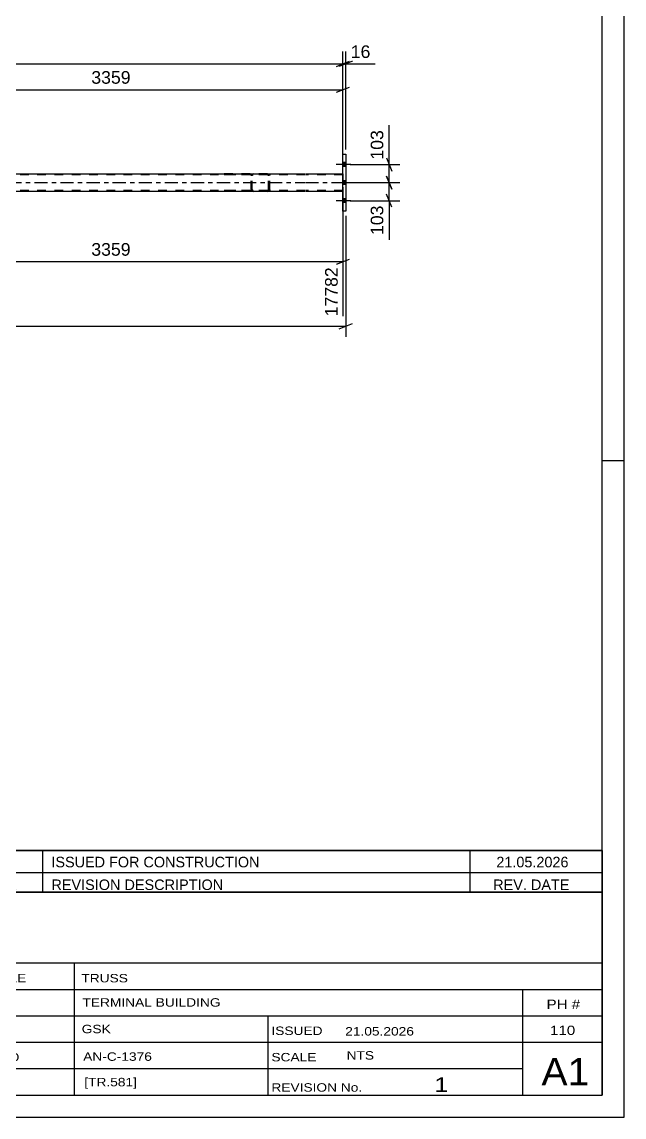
# Model space of a CAD drawing. Header units: millimetres. Extents: x -57 to 784, y -422 to 172.
# Drawn here: x 647.2 to 783.9, y -422.4 to -173.7 of the extents above; entities that cross this region are included whole.
import ezdxf

# ---------------------------------------------------------------- set-up
doc = ezdxf.new("R2010")
doc.units = ezdxf.units.MM
doc.linetypes.add('DXK_LINE_DOT2', pattern=[3.9198, 1.9599, -1.9599])
doc.linetypes.add('DXK_LINE_DOT3', pattern=[5.9187, 2.979, -0.9799, 0.9799, -0.9799])
doc.styles.add('Arial', font='ARIAL.TTF', dxfattribs={"height": 0.2})
doc.styles.add('Arial Narrow', font='ARIALN.TTF', dxfattribs={"height": 0.2})

# ---------------------------------------------------------------- blocks, each defined once
blk = doc.blocks.new('Unknown-122572092-1115')
at = {"color": 5, "linetype": 'Continuous'}
for p, q in [((783.89, -422.36), (783.89, 171.64)), ((778.89, -417.36), (778.89, 166.64)), ((783.89, -273.36), (778.89, -273.36)), ((-52.11, -417.36), (778.89, -417.36)), ((-57.11, -422.36), (783.89, -422.36))]:
    blk.add_line(p, q, dxfattribs=at)
blk = doc.blocks.new('Part-122572092-2650 - 2618')
at = {"color": 7, "linetype": 'DXK_LINE_DOT2'}
for p, q in [((711.45, -208.47), (52.25, -208.47)), ((720.07, -208.47), (711.55, -208.47)), ((720.07, -208.23), (720.07, -212.23)), ((711.45, -211.99), (52.25, -211.99)), ((720.07, -211.99), (711.55, -211.99))]:
    blk.add_line(p, q, dxfattribs=at)
at = {"color": 2, "linetype": 'Continuous'}
for p, q in [((619.92, -208.23), (711.45, -208.23)), ((711.55, -208.23), (720.07, -208.23)), ((711.45, -212.23), (194.25, -212.23)), ((720.07, -212.23), (711.55, -212.23))]:
    blk.add_line(p, q, dxfattribs=at)
at = {"color": 7, "linetype": 'DXK_LINE_DOT3'}
for p, q in [((52.25, -210.23), (711.45, -210.23)), ((711.55, -210.23), (720.07, -210.23))]:
    blk.add_line(p, q, dxfattribs=at)
blk = doc.blocks.new('Bolt-122572092-2659 - 2618')
at = {"linetype": 'Continuous'}
for points in [[(720.07, -205.69), (720.07, -206.57), (720.71, -206.57), (720.71, -205.69)], [(720.07, -205.69), (720.07, -206.57), (720.71, -206.57), (720.71, -205.69)], [(720.07, -205.69), (720.07, -206.57), (720.71, -206.57), (720.71, -205.69)], [(720.07, -209.81), (720.07, -210.69), (720.71, -210.69), (720.71, -209.81)], [(720.07, -209.81), (720.07, -210.69), (720.71, -210.69), (720.71, -209.81)], [(720.07, -213.89), (720.07, -214.77), (720.71, -214.77), (720.71, -213.89)], [(720.07, -213.89), (720.07, -214.77), (720.71, -214.77), (720.71, -213.89)], [(720.07, -213.89), (720.07, -214.77), (720.71, -214.77), (720.71, -213.89)]]:
    blk.add_hatch(color=1, dxfattribs=at).paths.add_polyline_path(points)
at = {"color": 1, "linetype": 'Continuous'}
for p, q in [((721.87, -206.13), (718.55, -206.13)), ((721.87, -206.13), (718.55, -206.13)), ((721.87, -206.13), (718.55, -206.13)), ((720.71, -205.69), (720.07, -205.69)), ((720.71, -205.69), (720.07, -205.69)), ((720.71, -205.69), (720.07, -205.69)), ((720.71, -206.57), (720.07, -206.57)), ((720.71, -206.57), (720.07, -206.57)), ((720.71, -206.57), (720.07, -206.57)), ((721.87, -210.25), (718.55, -210.25)), ((721.87, -210.25), (718.55, -210.25)), ((720.71, -209.81), (720.07, -209.81)), ((720.71, -209.81), (720.07, -209.81)), ((720.71, -210.69), (720.07, -210.69)), ((720.71, -210.69), (720.07, -210.69)), ((721.87, -214.33), (718.55, -214.33)), ((721.87, -214.33), (718.55, -214.33)), ((721.87, -214.33), (718.55, -214.33)), ((720.71, -213.89), (720.07, -213.89)), ((720.71, -213.89), (720.07, -213.89)), ((720.71, -213.89), (720.07, -213.89)), ((720.71, -214.77), (720.07, -214.77)), ((720.71, -214.77), (720.07, -214.77)), ((720.71, -214.77), (720.07, -214.77))]:
    blk.add_line(p, q, dxfattribs=at)
blk = doc.blocks.new('Part-122572092-2851 - 2618')
at = {"color": 7, "linetype": 'DXK_LINE_DOT2'}
for p, q in [((702.94, -208.23), (691.8, -208.23)), ((702.94, -208.47), (691.8, -208.47)), ((699.24, -208.53), (699.2, -208.71)), ((699.2, -211.75), (699.2, -208.71)), ((699.45, -208.71), (699.47, -208.62)), ((699.45, -211.75), (699.45, -208.71)), ((699.47, -208.62), (699.53, -208.54)), ((699.71, -208.23), (699.51, -208.27)), ((699.53, -208.54), (699.61, -208.49)), ((699.61, -208.49), (699.71, -208.47)), ((703.14, -208.27), (702.94, -208.23)), ((702.94, -208.47), (703.04, -208.49)), ((703.04, -208.49), (703.12, -208.54)), ((703.12, -208.54), (703.18, -208.62)), ((703.18, -208.62), (703.2, -208.71)), ((703.2, -211.75), (703.2, -208.71)), ((703.45, -208.71), (703.41, -208.53)), ((703.45, -211.75), (703.45, -208.71)), ((702.94, -211.99), (691.8, -211.99)), ((702.94, -212.23), (691.8, -212.23)), ((699.2, -211.75), (699.24, -211.93)), ((699.47, -211.84), (699.45, -211.75)), ((699.53, -211.92), (699.47, -211.84)), ((699.51, -212.19), (699.71, -212.23)), ((699.61, -211.97), (699.53, -211.92)), ((699.71, -211.99), (699.61, -211.97)), ((703.04, -211.97), (702.94, -211.99)), ((702.94, -212.23), (703.14, -212.19)), ((703.12, -211.92), (703.04, -211.97)), ((703.18, -211.84), (703.12, -211.92)), ((703.2, -211.75), (703.18, -211.84)), ((703.41, -211.93), (703.45, -211.75))]:
    blk.add_line(p, q, dxfattribs=at)
for centre, start, end in [((699.69, -208.73), 110.7583, 155.68), ((702.96, -208.73), 24.32, 69.2417), ((699.69, -211.73), 204.32, 249.2417), ((702.96, -211.73), 290.7583, 335.68)]:
    blk.add_arc(centre, 0.496, start, end, dxfattribs=at)
blk = doc.blocks.new('Part-122572092-2853 - 2618')
at = {"color": 2, "linetype": 'Continuous'}
for p, q in [((720.07, -216.73), (720.07, -203.73)), ((720.07, -203.73), (720.71, -203.73)), ((720.71, -203.73), (720.71, -216.73)), ((720.71, -216.73), (720.07, -216.73))]:
    blk.add_line(p, q, dxfattribs=at)
blk = doc.blocks.new('StraightDimension-122572092-2890 - 2618')
at = {"color": 7, "linetype": 'Continuous'}
for p, q in [((720.71, -217.73), (720.71, -245.24)), ((42.99, -242.84), (720.71, -242.84)), ((719.21, -243.44), (722.21, -242.24))]:
    blk.add_line(p, q, dxfattribs=at)
blk = doc.blocks.new('StraightDimension-122572092-2938 - 2618')
at = {"color": 7, "linetype": 'Continuous'}
for p, q in [((721.71, -206.13), (732.98, -206.13)), ((729.98, -204.63), (731.18, -207.63)), ((730.58, -210.23), (730.58, -206.13)), ((731.18, -211.73), (729.98, -208.73)), ((721.71, -210.23), (732.98, -210.23))]:
    blk.add_line(p, q, dxfattribs=at)
at = {"color": 0}
blk.add_wipeout([(729.83, -197.73), (725.63, -197.73), (725.63, -205.6), (729.83, -205.6)], dxfattribs=at)
at = {"color": 7, "linetype": 'Continuous'}
blk.add_line((730.58, -206.13), (730.58, -197.21), dxfattribs=at)
blk.add_line((730.58, -206.13), (730.58, -197.21), dxfattribs=at)
at = {"color": 3, "style": 'Arial'}
blk.add_text('103', height=2.865, rotation=90.0002, dxfattribs=at).set_placement((729.23, -205))
blk = doc.blocks.new('StraightDimension-122572092-2899 - 2618')
at = {"color": 7, "linetype": 'Continuous'}
for p, q in [((720.07, -202.73), (720.07, -180.43)), ((720.71, -202.73), (720.71, -180.43)), ((718.57, -183.88), (721.57, -182.68)), ((722.21, -182.68), (719.21, -183.88)), ((720.07, -183.28), (720.71, -183.28))]:
    blk.add_line(p, q, dxfattribs=at)
at = {"color": 0}
blk.add_wipeout([(726.89, -182.53), (726.89, -178.33), (721.24, -178.33), (721.24, -182.53)], dxfattribs=at)
at = {"color": 7, "linetype": 'Continuous'}
blk.add_line((720.71, -183.28), (727.41, -183.28), dxfattribs=at)
blk.add_line((720.71, -183.28), (727.41, -183.28), dxfattribs=at)
at = {"color": 3, "style": 'Arial'}
blk.add_text('16', height=2.865, dxfattribs=at).set_placement((721.84, -181.93))
blk = doc.blocks.new('StraightDimension-122572092-2909 - 2618')
at = {"color": 7, "linetype": 'Continuous'}
for p, q in [((720.07, -202.73), (720.07, -180.43)), ((43.63, -183.28), (720.07, -183.28)), ((718.57, -183.88), (721.57, -182.68))]:
    blk.add_line(p, q, dxfattribs=at)
blk = doc.blocks.new('StraightDimension-122572092-2930 - 2618')
at = {"color": 7, "linetype": 'Continuous'}
for p, q in [((729.98, -208.73), (731.18, -211.73)), ((721.71, -210.23), (732.98, -210.23)), ((730.58, -214.33), (730.58, -210.23)), ((731.18, -215.83), (729.98, -212.83)), ((721.71, -214.33), (732.98, -214.33))]:
    blk.add_line(p, q, dxfattribs=at)
at = {"color": 0}
blk.add_wipeout([(729.83, -214.85), (725.63, -214.85), (725.63, -222.72), (729.83, -222.72)], dxfattribs=at)
at = {"color": 7, "linetype": 'Continuous'}
blk.add_line((730.58, -214.33), (730.58, -223.25), dxfattribs=at)
blk.add_line((730.58, -214.33), (730.58, -223.25), dxfattribs=at)
at = {"color": 3, "style": 'Arial'}
blk.add_text('103', height=2.865, rotation=90.0002, dxfattribs=at).set_placement((729.23, -222.12))
blk = doc.blocks.new('StraightDimension-122572092-2947 - 2618')
at = {"color": 7, "linetype": 'Continuous'}
for p, q in [((614.72, -206.83), (614.72, -186.28)), ((720.07, -207.23), (720.07, -186.28)), ((616.22, -188.53), (613.22, -189.73)), ((718.57, -189.73), (721.57, -188.53)), ((614.72, -189.13), (720.07, -189.13))]:
    blk.add_line(p, q, dxfattribs=at)
at = {"color": 0}
blk.add_wipeout([(672.44, -188.38), (672.44, -184.18), (662.35, -184.18), (662.35, -188.38)], dxfattribs=at)
at = {"color": 3, "style": 'Arial'}
blk.add_text('3359', height=2.865, dxfattribs=at).set_placement((662.95, -187.78))
blk = doc.blocks.new('StraightDimension-122572092-3021 - 2618')
at = {"color": 7, "linetype": 'Continuous'}
for p, q in [((720.07, -211.23), (720.07, -240.58)), ((614.72, -213.63), (614.72, -240.58)), ((616.22, -227.57), (613.22, -228.77)), ((614.72, -228.17), (720.07, -228.17)), ((718.57, -228.77), (721.57, -227.57))]:
    blk.add_line(p, q, dxfattribs=at)
at = {"color": 0}
blk.add_wipeout([(672.44, -227.42), (672.44, -223.22), (662.35, -223.22), (662.35, -227.42)], dxfattribs=at)
at = {"color": 0, "linetype": 'Continuous'}
blk.add_wipeout([(719.47, -228.87), (715.27, -228.87), (715.27, -241.18), (719.47, -241.18)], dxfattribs=at)
at = {"color": 3, "style": 'Arial'}
blk.add_text('3359', height=2.865, dxfattribs=at).set_placement((662.95, -226.82))
at = {"color": 3, "linetype": 'Continuous', "style": 'Arial'}
blk.add_text('17782', height=2.865, rotation=90.0002, dxfattribs=at).set_placement((718.87, -240.58))
blk = doc.blocks.new('Unknown-122572092-17025')
at = {"color": 7, "linetype": 'Continuous'}
for p, q in [((618.89, -361.81), (778.89, -361.81)), ((778.89, -361.81), (618.89, -361.81)), ((618.89, -361.81), (618.89, -366.81)), ((627.89, -361.81), (627.89, -366.81)), ((651.89, -361.81), (651.89, -366.81)), ((748.89, -361.81), (748.89, -366.81)), ((778.89, -361.81), (778.89, -366.81)), ((618.89, -366.81), (778.89, -366.81)), ((618.89, -366.81), (618.89, -371.31)), ((618.89, -366.81), (778.89, -366.81)), ((627.89, -366.81), (627.89, -371.31)), ((651.89, -366.81), (651.89, -371.31)), ((748.89, -366.81), (748.89, -371.31)), ((778.89, -366.81), (778.89, -371.31)), ((778.89, -371.31), (618.89, -371.31))]:
    blk.add_line(p, q, dxfattribs=at)
at = {"color": 7, "linetype": 'Continuous', "style": 'Arial Narrow'}
for s, height, width, p in [('1', 2.39, 1.196471, (622.04, -365.66)), ('0', 2.39, 1.196471, (636.89, -365.66)), ('ISSUED FOR CONSTRUCTION', 2.3861, 1.196471, (653.89, -365.66)), ('21.05.2026', 2.386, 1.196471, (754.89, -365.66)), ('No', 2.386, 1.2, (620.43, -370.81)), ('REV MARK', 2.386, 1.2, (628.89, -370.81)), ('REVISION DESCRIPTION', 2.3861, 1.2, (653.89, -370.81)), ('REV. DATE', 2.386, 1.2, (754.17, -370.81))]:
    blk.add_text(s, height=height, dxfattribs=dict(at, width=width)).set_placement(p)
blk = doc.blocks.new('Unknown-122572092-17022')
at = {"color": 7, "linetype": 'Continuous'}
for p, q in [((618.89, -371.31), (618.89, -417.36)), ((618.89, -371.31), (778.89, -371.31)), ((778.89, -371.36), (778.89, -417.36)), ((618.89, -387.36), (778.89, -387.36)), ((659.03, -387.36), (659.03, -417.36)), ((618.89, -393.36), (778.89, -393.36)), ((760.89, -417.31), (760.89, -393.31)), ((618.89, -399.36), (778.89, -399.36)), ((703.03, -399.36), (703.03, -417.36)), ((618.89, -405.36), (778.89, -405.36)), ((618.89, -411.36), (760.89, -411.36)), ((618.89, -417.36), (778.89, -417.36))]:
    blk.add_line(p, q, dxfattribs=at)
at = {"color": 7, "style": 'Arial Narrow'}
for s, height, width, p in [('DRAWING TITLE', 1.9089, 1.425378, (623.77, -391.76)), ('TRUSS', 1.909, 1.425378, (660.69, -391.78)), ('CONTRACT', 1.909, 1.425378, (623.77, -397.65)), ('TERMINAL BUILDING', 1.9089, 1.425378, (660.94, -397.29)), ('MODELLED BY', 1.9089, 1.425378, (623.77, -403.38)), ('GSK', 1.909, 1.425378, (660.77, -403.32)), ('ISSUED', 1.909, 1.425378, (703.83, -403.72)), ('21.05.2026', 1.909, 1.425378, (720.58, -403.84)), ('AN-C-1376', 1.909, 1.425378, (661.11, -409.58)), ('CONTRACT NO', 1.9089, 1.425378, (623.77, -409.71)), ('SCALE', 1.909, 1.425378, (703.83, -409.71)), ('A1', 6.204, 1.25, (765.13, -415.16)), ('DRAWING No', 1.909, 1.425378, (623.44, -415.36)), ('[TR.581]', 1.909, 1.425378, (661.35, -415.37)), ('REVISION No.', 1.9089, 1.425378, (703.83, -416.59)), ('1', 3.34, 1.5, (740.8, -416.68))]:
    blk.add_text(s, height=height, dxfattribs=dict(at, width=width)).set_placement(p)
at = {"color": 7, "linetype": 'Continuous', "style": 'Arial Narrow'}
for s, height, width, p in [('PH #', 2.1, 1.42538, (766.29, -397.81)), ('110', 2.1, 1.42538, (767.07, -403.71)), ('NTS', 1.909, 1.425378, (720.89, -409.31))]:
    blk.add_text(s, height=height, dxfattribs=dict(at, width=width)).set_placement(p)

msp = doc.modelspace()

# ---------------------------------------------------------------- block references
for name in ['Unknown-122572092-1115', 'Part-122572092-2853 - 2618', 'Bolt-122572092-2659 - 2618', 'Part-122572092-2650 - 2618', 'Part-122572092-2851 - 2618', 'Unknown-122572092-17025', 'Unknown-122572092-17022']:
    msp.add_blockref(name, (0, 0))

# ---------------------------------------------------------------- next in the draw order: block references
for name in ['StraightDimension-122572092-2938 - 2618', 'StraightDimension-122572092-2890 - 2618']:
    msp.add_blockref(name, (0, 0))

# ---------------------------------------------------------------- next in the draw order: block references
for name in ['StraightDimension-122572092-2899 - 2618', 'StraightDimension-122572092-2930 - 2618']:
    msp.add_blockref(name, (0, 0))

# ---------------------------------------------------------------- next in the draw order: block references
for name in ['StraightDimension-122572092-2909 - 2618', 'StraightDimension-122572092-3021 - 2618']:
    msp.add_blockref(name, (0, 0))

# ---------------------------------------------------------------- next in the draw order: block references
msp.add_blockref('StraightDimension-122572092-2947 - 2618', (0, 0))

doc.saveas('drawing.dxf')
